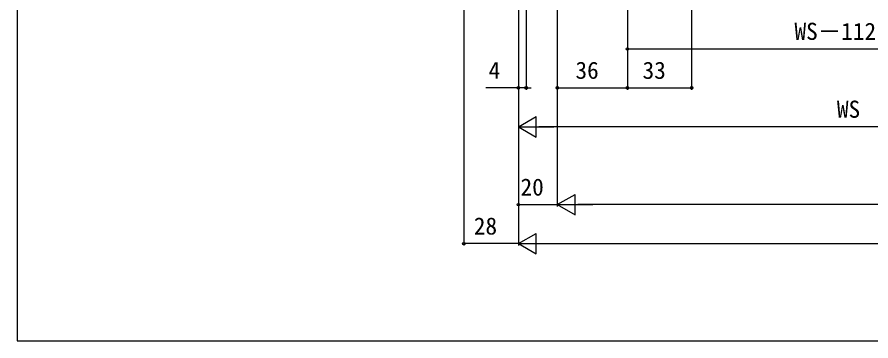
# Model space of a CAD drawing. Units: millimetres, scale not verified. Extents: x -525 to 525, y -783 to 778.
# Drawn here: x -525 to -86.4, y -782.7 to -616.3 of the extents above; entities that cross this region are included whole.
import ezdxf
from ezdxf.enums import TextEntityAlignment as Align

# ---------------------------------------------------------------- set-up
doc = ezdxf.new("R2010")
doc.units = ezdxf.units.MM
doc.header["$LTSCALE"] = 4
doc.layers.add('0-8_YKK_D', color=6, linetype='Continuous')
doc.layers.add('0-9_YKK_ZWAK', color=7, linetype='Continuous')
doc.styles.add('ＭＳ ゴシック', font='')
doc.styles.get('ＭＳ ゴシック').set_extended_font_data('MS Gothic')

msp = doc.modelspace()

# ---------------------------------------------------------------- linework, layer by layer
at = {"layer": '0-8_YKK_D'}
for p, q in [((-295.506, -443.685), (-295.506, -733.7)), ((-178.506, -479.255), (-178.506, -653.7)), ((-211.506, -493.8), (-211.506, -633.7)), ((-211.506, -494.2), (-211.506, -653.7)), ((-247.506, -496.202), (-247.506, -653.7)), ((-247.506, -496.202), (-247.506, -713.7)), ((-247.506, -497.202), (-247.506, -713.7)), ((-211.506, -497.881), (-211.506, -653.7)), ((-267.506, -508.45), (-267.506, -733.7)), ((-267.506, -508.45), (-267.504, -653.702)), ((-267.506, -508.568), (-267.506, -733.7)), ((-267.506, -509.2), (-267.506, -673.7)), ((-267.506, -509.2), (-267.506, -713.7)), ((-263.506, -508.875), (-263.504, -653.702)), ((-211.506, -632.7), (26.494, -632.7)), ((-267.504, -652.702), (-284.173, -652.702)), ((-263.504, -652.702), (-267.504, -652.702)), ((-263.504, -652.702), (-260.954, -652.702)), ((-247.506, -652.7), (-211.506, -652.7)), ((-211.506, -652.7), (-178.506, -652.7)), ((-267.506, -672.7), (-258.412, -667.45)), ((-258.412, -677.95), (-258.412, -667.45)), ((-267.506, -672.7), (-258.412, -677.95)), ((-267.506, -672.7), (-249.319, -672.7)), ((71.994, -672.7), (-257.006, -672.7)), ((-247.506, -712.7), (-238.412, -707.45)), ((-238.412, -717.95), (-238.412, -707.45)), ((-267.506, -712.7), (-247.506, -712.7)), ((-247.506, -712.7), (-238.412, -717.95)), ((-247.506, -712.7), (-229.319, -712.7)), ((217.994, -712.7), (-237.006, -712.7)), ((-267.506, -732.7), (-258.412, -727.45)), ((-258.412, -737.95), (-258.412, -727.45)), ((-267.506, -732.7), (-295.506, -732.7)), ((-267.506, -732.7), (-258.412, -737.95)), ((-267.506, -732.7), (-249.319, -732.7)), ((-257.006, -732.7), (237.994, -732.7))]:
    msp.add_line(p, q, dxfattribs=at)
for centre in [(-211.506, -632.7), (-267.504, -652.702), (-263.504, -652.702), (-247.506, -652.7), (-211.506, -652.7), (-211.506, -652.7), (-178.506, -652.7), (-267.506, -712.7), (-295.506, -732.7)]:
    msp.add_circle(centre, 0.637, dxfattribs=at)
at = {"layer": '0-9_YKK_ZWAK'}
msp.add_line((-525, 747.3), (-525, -782.7), dxfattribs=at)
msp.add_lwpolyline([(-525, -782.7), (525, -782.7), (525, 747.3)], dxfattribs=at)

# ---------------------------------------------------------------- texts
at = {"layer": '0-8_YKK_D', "style": 'ＭＳ ゴシック'}
for s, p in [('WS－112', (-125.676, -630.7)), ('36', (-238.199, -650.7)), ('33', (-203.733, -650.7)), ('WS', (-103.892, -670.7)), ('20', (-266.417, -710.7)), ('28', (-290.395, -730.7))]:
    msp.add_text(s, height=8.798, dxfattribs=at).set_placement(p, align=Align.BOTTOM_LEFT)
msp.add_text('4', height=8.798, rotation=0.001, dxfattribs=at).set_placement((-282.786, -650.702), align=Align.BOTTOM_LEFT)

doc.saveas('drawing.dxf')
